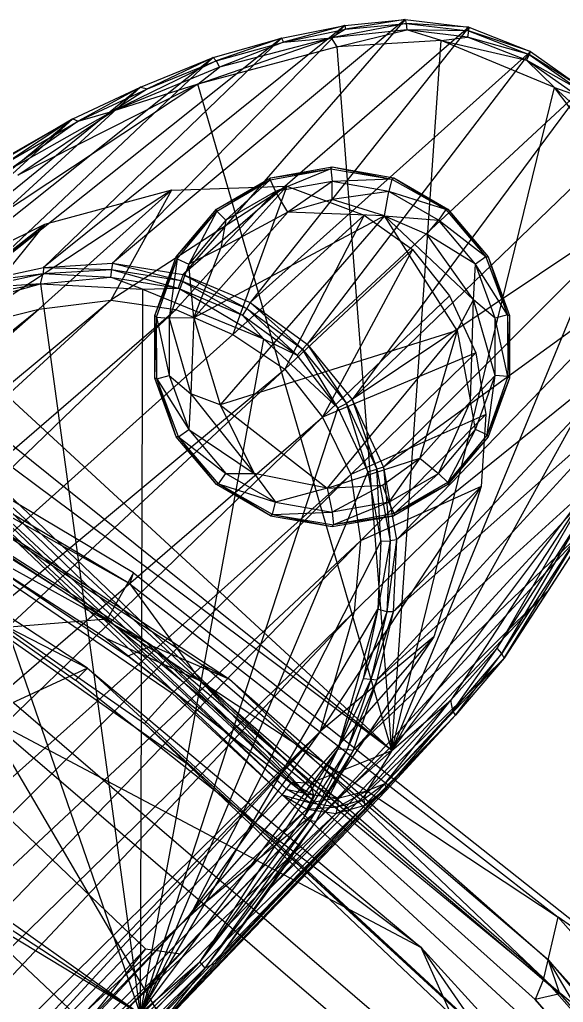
# Model space of a CAD drawing. Extents: x 11992 to 29481, y -6727 to 6811.
# Drawn here: x 17409.3 to 17433.21, y -979.02 to -935.76 of the extents above; entities that cross this region are included whole.
import ezdxf

# ---------------------------------------------------------------- set-up
doc = ezdxf.new("R2010")
doc.units = 0
doc.header["$MEASUREMENT"] = 0
doc.layers.get('0').update_dxf_attribs({"color": 8, "linetype": 'CONTINUOUS'})

msp = doc.modelspace()

# ---------------------------------------------------------------- linework, layer by layer
for p, q in [((17423.596, -936.01, -2436.198), (17410.349, -946.664, -2362.014)), ((17426.261, -935.757, -2436.155), (17413.39, -946.476, -2361.959)), ((17423.596, -936.01, -2436.198), (17413.39, -946.476, -2361.959)), ((17426.261, -935.757, -2436.155), (17416.491, -946.97, -2361.905)), ((17429.054, -936.09, -2436.105), (17416.491, -946.97, -2361.905)), ((17429.054, -936.09, -2436.105), (17419.438, -948.211, -2361.868)), ((17420.823, -936.578, -2436.219), (17423.596, -936.01, -2436.198)), ((17423.596, -936.01, -2436.198), (17420.907, -936.744, -2436.604)), ((17426.296, -935.92, -2436.535), (17423.009, -936.561, -2436.78)), ((17423.596, -936.01, -2436.198), (17426.261, -935.757, -2436.155)), ((17423.596, -936.01, -2436.198), (17423.633, -936.181, -2436.579)), ((17426.261, -935.757, -2436.155), (17423.633, -936.181, -2436.579)), ((17423.633, -936.181, -2436.579), (17426.296, -935.92, -2436.535)), ((17426.261, -935.757, -2436.155), (17429.054, -936.09, -2436.105)), ((17426.261, -935.757, -2436.155), (17426.296, -935.92, -2436.535)), ((17426.296, -935.92, -2436.535), (17429.045, -936.243, -2436.484)), ((17426.296, -935.92, -2436.535), (17426.325, -936.208, -2436.726)), ((17429.054, -936.09, -2436.105), (17426.296, -935.92, -2436.535)), ((17429.054, -936.09, -2436.105), (17429.045, -936.243, -2436.484)), ((17429.054, -936.09, -2436.105), (17431.772, -937.165, -2436.072)), ((17420.823, -936.578, -2436.219), (17407.341, -947.319, -2362.052)), ((17420.823, -936.578, -2436.219), (17410.349, -946.664, -2362.014)), ((17417.135, -938.594, -2436.89), (17423.009, -936.561, -2436.78)), ((17417.804, -937.427, -2436.243), (17420.823, -936.578, -2436.219)), ((17420.823, -936.578, -2436.219), (17417.948, -937.577, -2436.629)), ((17423.009, -936.561, -2436.78), (17418.084, -937.845, -2436.819)), ((17420.823, -936.578, -2436.219), (17420.907, -936.744, -2436.604)), ((17420.907, -936.744, -2436.604), (17423.633, -936.181, -2436.579)), ((17420.907, -936.744, -2436.604), (17423.009, -936.561, -2436.78)), ((17423.633, -936.181, -2436.579), (17423.009, -936.561, -2436.78)), ((17426.325, -936.208, -2436.726), (17423.009, -936.561, -2436.78)), ((17423.259, -936.953, -2436.844), (17423.009, -936.561, -2436.78)), ((17423.259, -936.953, -2436.844), (17426.325, -936.208, -2436.726)), ((17429.045, -936.243, -2436.484), (17426.325, -936.208, -2436.726)), ((17427.836, -936.676, -2436.765), (17426.325, -936.208, -2436.726)), ((17429, -936.521, -2436.674), (17426.325, -936.208, -2436.726)), ((17427.836, -936.676, -2436.765), (17429, -936.521, -2436.674)), ((17429.045, -936.243, -2436.484), (17429, -936.521, -2436.674)), ((17431.593, -937.542, -2436.639), (17429, -936.521, -2436.674)), ((17431.712, -937.292, -2436.449), (17429, -936.521, -2436.674)), ((17429.045, -936.243, -2436.484), (17431.712, -937.292, -2436.449)), ((17431.772, -937.165, -2436.072), (17429.045, -936.243, -2436.484)), ((17423.259, -936.953, -2436.844), (17417.135, -938.594, -2436.89)), ((17417.948, -937.577, -2436.629), (17420.907, -936.744, -2436.604)), ((17420.907, -936.744, -2436.604), (17418.084, -937.845, -2436.819)), ((17427.836, -936.676, -2436.765), (17423.259, -936.953, -2436.844)), ((17425.675, -967.934, -2436.993), (17423.259, -936.953, -2436.844)), ((17425.675, -967.934, -2436.993), (17427.836, -936.676, -2436.765)), ((17432.823, -938.746, -2436.695), (17427.836, -936.676, -2436.765)), ((17427.836, -936.676, -2436.765), (17431.593, -937.542, -2436.639)), ((17417.804, -937.427, -2436.243), (17404.105, -948.364, -2362.088)), ((17417.804, -937.427, -2436.243), (17407.341, -947.319, -2362.052)), ((17414.617, -938.727, -2436.267), (17417.804, -937.427, -2436.243)), ((17417.804, -937.427, -2436.243), (17414.92, -938.806, -2436.653)), ((17417.804, -937.427, -2436.243), (17417.948, -937.577, -2436.629)), ((17431.772, -937.165, -2436.072), (17419.438, -948.211, -2361.868)), ((17431.772, -937.165, -2436.072), (17421.946, -950.039, -2361.851)), ((17431.712, -937.292, -2436.449), (17431.593, -937.542, -2436.639)), ((17431.772, -937.165, -2436.072), (17431.712, -937.292, -2436.449)), ((17434.067, -938.786, -2436.056), (17431.712, -937.292, -2436.449)), ((17431.712, -937.292, -2436.449), (17433.967, -938.88, -2436.433)), ((17431.772, -937.165, -2436.072), (17434.067, -938.786, -2436.056)), ((17417.948, -937.577, -2436.629), (17413.398, -939.786, -2436.85)), ((17418.084, -937.845, -2436.819), (17413.398, -939.786, -2436.85)), ((17414.92, -938.806, -2436.653), (17417.948, -937.577, -2436.629)), ((17417.135, -938.594, -2436.89), (17418.084, -937.845, -2436.819)), ((17417.948, -937.577, -2436.629), (17418.084, -937.845, -2436.819)), ((17432.823, -938.746, -2436.695), (17431.593, -937.542, -2436.639)), ((17433.781, -939.082, -2436.623), (17431.593, -937.542, -2436.639)), ((17433.967, -938.88, -2436.433), (17431.593, -937.542, -2436.639)), ((17414.617, -938.727, -2436.267), (17400.969, -949.83, -2362.117)), ((17417.135, -938.594, -2436.89), (17403.596, -947.567, -2437.014)), ((17414.617, -938.727, -2436.267), (17404.105, -948.364, -2362.088)), ((17417.135, -938.594, -2436.89), (17409.222, -942.606, -2436.971)), ((17411.641, -940.122, -2436.284), (17414.617, -938.727, -2436.267)), ((17414.617, -938.727, -2436.267), (17411.869, -940.227, -2436.67)), ((17417.135, -938.594, -2436.89), (17413.398, -939.786, -2436.85)), ((17414.617, -938.727, -2436.267), (17414.92, -938.806, -2436.653)), ((17425.675, -967.934, -2436.993), (17417.135, -938.594, -2436.89)), ((17425.675, -967.934, -2436.993), (17432.823, -938.746, -2436.695)), ((17432.823, -938.746, -2436.695), (17435.471, -941.173, -2436.628)), ((17432.823, -938.746, -2436.695), (17433.781, -939.082, -2436.623)), ((17435.958, -942.894, -2436.712), (17432.823, -938.746, -2436.695)), ((17411.869, -940.227, -2436.67), (17414.92, -938.806, -2436.653)), ((17414.92, -938.806, -2436.653), (17413.398, -939.786, -2436.85)), ((17434.067, -938.786, -2436.056), (17421.946, -950.039, -2361.851)), ((17434.067, -938.786, -2436.056), (17423.928, -952.478, -2361.872)), ((17413.398, -939.786, -2436.85), (17408.919, -942.321, -2436.916)), ((17409.222, -942.606, -2436.971), (17413.398, -939.786, -2436.85)), ((17411.869, -940.227, -2436.67), (17413.398, -939.786, -2436.85)), ((17411.641, -940.122, -2436.284), (17397.711, -951.643, -2362.14)), ((17411.641, -940.122, -2436.284), (17400.969, -949.83, -2362.117)), ((17408.445, -941.961, -2435.902), (17411.641, -940.122, -2436.284)), ((17411.641, -940.122, -2436.284), (17408.657, -941.885, -2436.401)), ((17411.641, -940.122, -2436.284), (17408.767, -942.037, -2436.729)), ((17408.767, -942.037, -2436.729), (17411.869, -940.227, -2436.67)), ((17411.869, -940.227, -2436.67), (17408.919, -942.321, -2436.916)), ((17411.641, -940.122, -2436.284), (17411.869, -940.227, -2436.67)), ((17435.831, -940.976, -2436.073), (17423.928, -952.478, -2361.872)), ((17420.314, -942.814, -2438.824), (17422.991, -942.323, -2438.824)), ((17420.338, -942.72, -2427.466), (17423.046, -942.242, -2427.466)), ((17420.338, -942.72, -2427.466), (17422.991, -942.323, -2438.824)), ((17422.991, -942.323, -2438.824), (17420.557, -943.32, -2439.799)), ((17422.991, -942.323, -2438.824), (17423.046, -942.242, -2427.466)), ((17422.991, -942.323, -2438.824), (17425.675, -942.777, -2438.824)), ((17422.991, -942.323, -2438.824), (17423.046, -942.881, -2439.799)), ((17423.046, -942.242, -2427.466), (17425.675, -942.777, -2438.824)), ((17423.046, -942.242, -2427.466), (17425.754, -942.72, -2427.466)), ((17421.052, -943.087, -2396.513), (17413.311, -948.099, -2361.081)), ((17415.972, -943.266, -2396.51), (17421.052, -943.087, -2396.513)), ((17421.052, -943.087, -2396.513), (17416.168, -948.517, -2361.48)), ((17417.957, -944.095, -2427.466), (17420.338, -942.72, -2427.466)), ((17417.957, -944.095, -2427.466), (17420.314, -942.814, -2438.824)), ((17417.967, -944.191, -2438.824), (17420.314, -942.814, -2438.824)), ((17420.314, -942.814, -2438.824), (17418.367, -944.584, -2439.799)), ((17421.052, -943.087, -2396.513), (17418.674, -949.618, -2361.398)), ((17420.314, -942.814, -2438.824), (17420.338, -942.72, -2427.466)), ((17420.314, -942.814, -2438.824), (17420.557, -943.32, -2439.799)), ((17423.046, -942.881, -2439.799), (17420.557, -943.32, -2439.799)), ((17421.052, -943.087, -2396.513), (17424.454, -944.36, -2396.51)), ((17423.046, -942.881, -2439.799), (17421.099, -944.239, -2440.366)), ((17425.675, -942.777, -2438.824), (17423.046, -942.881, -2439.799)), ((17423.046, -943.679, -2440.271), (17423.046, -942.881, -2439.799)), ((17425.535, -943.32, -2439.799), (17423.046, -942.881, -2439.799)), ((17425.675, -942.777, -2438.824), (17425.535, -943.32, -2439.799)), ((17425.675, -942.777, -2438.824), (17425.754, -942.72, -2427.466)), ((17425.675, -942.777, -2438.824), (17428.041, -944.121, -2438.824)), ((17425.675, -967.934, -2436.993), (17435.958, -942.894, -2436.712)), ((17425.754, -942.72, -2427.466), (17428.041, -944.121, -2438.824)), ((17425.754, -942.72, -2427.466), (17428.135, -944.095, -2427.466)), ((17415.972, -943.266, -2396.51), (17406.699, -949.358, -2358.669)), ((17415.972, -943.266, -2396.51), (17410.14, -948.499, -2359.421)), ((17415.972, -943.266, -2396.51), (17410.399, -944.777, -2396.503)), ((17415.972, -943.266, -2396.51), (17413.311, -948.099, -2361.081)), ((17420.557, -943.32, -2439.799), (17418.153, -945.812, -2440.281)), ((17420.557, -943.32, -2439.799), (17418.367, -944.584, -2439.799)), ((17421.099, -944.239, -2440.366), (17420.557, -943.32, -2439.799)), ((17425.535, -943.32, -2439.799), (17423.046, -943.679, -2440.271)), ((17425.351, -944.398, -2440.38), (17425.535, -943.32, -2439.799)), ((17427.725, -944.584, -2439.799), (17425.535, -943.32, -2439.799)), ((17428.041, -944.121, -2438.824), (17425.535, -943.32, -2439.799)), ((17423.046, -943.679, -2440.271), (17421.099, -944.239, -2440.366)), ((17425.351, -944.398, -2440.38), (17423.046, -943.679, -2440.271)), ((17437.054, -943.681, -2436.085), (17423.928, -952.478, -2361.872)), ((17437.054, -943.681, -2436.085), (17425.299, -955.459, -2361.892)), ((17416.19, -946.201, -2427.466), (17417.957, -944.095, -2427.466)), ((17416.19, -946.201, -2427.466), (17417.967, -944.191, -2438.824)), ((17416.232, -946.288, -2438.824), (17417.967, -944.191, -2438.824)), ((17417.967, -944.191, -2438.824), (17416.743, -946.52, -2439.799)), ((17416.962, -948.879, -2440.375), (17421.099, -944.239, -2440.366)), ((17425.351, -944.398, -2440.38), (17416.962, -948.879, -2440.375)), ((17417.967, -944.191, -2438.824), (17417.957, -944.095, -2427.466)), ((17417.967, -944.191, -2438.824), (17418.367, -944.584, -2439.799)), ((17425.351, -944.398, -2440.38), (17418.123, -952.71, -2440.43)), ((17421.099, -944.239, -2440.366), (17418.153, -945.812, -2440.281)), ((17424.454, -944.36, -2396.51), (17418.674, -949.618, -2361.398)), ((17424.454, -944.36, -2396.51), (17420.962, -951.145, -2361.966)), ((17425.351, -944.398, -2440.38), (17421.099, -944.239, -2440.366)), ((17424.454, -944.36, -2396.51), (17426.573, -945.876, -2396.51)), ((17428.544, -949.446, -2440.43), (17425.351, -944.398, -2440.38)), ((17425.351, -944.398, -2440.38), (17429.258, -948.095, -2440.281)), ((17425.351, -944.398, -2440.38), (17427.212, -945.195, -2440.271)), ((17425.351, -944.398, -2440.38), (17427.725, -944.584, -2439.799)), ((17428.041, -944.121, -2438.824), (17427.725, -944.584, -2439.799)), ((17428.041, -944.121, -2438.824), (17428.135, -944.095, -2427.466)), ((17428.041, -944.121, -2438.824), (17429.805, -946.194, -2438.824)), ((17428.135, -944.095, -2427.466), (17429.805, -946.194, -2438.824)), ((17428.135, -944.095, -2427.466), (17429.902, -946.201, -2427.466)), ((17346.858, -996.092, -2067.093), (17410.399, -944.777, -2396.503)), ((17350.758, -994.372, -2067.072), (17410.399, -944.777, -2396.503)), ((17375.459, -972.047, -2238.231), (17410.399, -944.777, -2396.503)), ((17414.146, -960.588, -2007.805), (17387.341, -944.676, -2007.318)), ((17410.399, -944.777, -2396.503), (17405.369, -947.241, -2396.509)), ((17410.399, -944.777, -2396.503), (17406.699, -949.358, -2358.669)), ((17418.367, -944.584, -2439.799), (17416.743, -946.52, -2439.799)), ((17418.367, -944.584, -2439.799), (17418.153, -945.812, -2440.281)), ((17427.212, -945.195, -2440.271), (17427.725, -944.584, -2439.799)), ((17429.349, -946.52, -2439.799), (17427.725, -944.584, -2439.799)), ((17429.805, -946.194, -2438.824), (17427.725, -944.584, -2439.799)), ((17429.258, -948.095, -2440.281), (17427.212, -945.195, -2440.271)), ((17429.349, -946.52, -2439.799), (17427.212, -945.195, -2440.271)), ((17415.122, -963.319, -2003.707), (17388.082, -946.042, -2003.507)), ((17389.399, -945.712, -2001.972), (17418.525, -964.787, -2002.499)), ((17414.309, -960.103, -2017.876), (17390.71, -946.083, -2017.453)), ((17418.153, -945.812, -2440.281), (17416.743, -946.52, -2439.799)), ((17416.962, -948.879, -2440.375), (17418.153, -945.812, -2440.281)), ((17426.573, -945.876, -2396.51), (17420.962, -951.145, -2361.966)), ((17426.573, -945.876, -2396.51), (17422.621, -953.262, -2361.807)), ((17426.573, -945.876, -2396.51), (17428.212, -947.909, -2396.51)), ((17390.307, -946.245, -1999.899), (17417.361, -964.176, -1999.764)), ((17410.349, -946.664, -2362.014), (17413.39, -946.476, -2361.959)), ((17413.39, -946.476, -2361.959), (17413.34, -946.752, -2361.58)), ((17413.39, -946.476, -2361.959), (17416.491, -946.97, -2361.905)), ((17413.39, -946.476, -2361.959), (17416.39, -947.245, -2361.528)), ((17415.249, -948.785, -2427.466), (17416.19, -946.201, -2427.466)), ((17415.249, -948.785, -2427.466), (17416.232, -946.288, -2438.824)), ((17415.319, -948.852, -2438.824), (17416.232, -946.288, -2438.824)), ((17416.232, -946.288, -2438.824), (17415.878, -948.895, -2439.799)), ((17416.743, -946.52, -2439.799), (17415.878, -948.895, -2439.799)), ((17416.232, -946.288, -2438.824), (17416.19, -946.201, -2427.466)), ((17416.232, -946.288, -2438.824), (17416.743, -946.52, -2439.799)), ((17416.962, -948.879, -2440.375), (17416.743, -946.52, -2439.799)), ((17429.258, -948.095, -2440.281), (17429.349, -946.52, -2439.799)), ((17429.805, -946.194, -2438.824), (17429.349, -946.52, -2439.799)), ((17430.214, -948.895, -2439.799), (17429.349, -946.52, -2439.799)), ((17430.754, -948.745, -2438.824), (17429.349, -946.52, -2439.799)), ((17429.805, -946.194, -2438.824), (17429.902, -946.201, -2427.466)), ((17429.805, -946.194, -2438.824), (17430.754, -948.745, -2438.824)), ((17429.902, -946.201, -2427.466), (17430.754, -948.745, -2438.824)), ((17429.902, -946.201, -2427.466), (17430.843, -948.785, -2427.466)), ((17407.331, -947.586, -2361.667), (17410.333, -946.933, -2361.631)), ((17407.341, -947.319, -2362.052), (17410.349, -946.664, -2362.014)), ((17407.341, -947.319, -2362.052), (17410.333, -946.933, -2361.631)), ((17410.219, -947.381, -2361.416), (17410.333, -946.933, -2361.631)), ((17410.349, -946.664, -2362.014), (17410.333, -946.933, -2361.631)), ((17410.333, -946.933, -2361.631), (17413.34, -946.752, -2361.58)), ((17410.333, -946.933, -2361.631), (17413.292, -947.093, -2361.399)), ((17410.349, -946.664, -2362.014), (17413.34, -946.752, -2361.58)), ((17413.34, -946.752, -2361.58), (17413.292, -947.093, -2361.399)), ((17413.34, -946.752, -2361.58), (17416.39, -947.245, -2361.528)), ((17413.34, -946.752, -2361.58), (17416.272, -947.574, -2361.349)), ((17416.491, -946.97, -2361.905), (17416.39, -947.245, -2361.528)), ((17416.491, -946.97, -2361.905), (17419.438, -948.211, -2361.868)), ((17416.491, -946.97, -2361.905), (17419.286, -948.471, -2361.492)), ((17437.491, -946.592, -2436.129), (17425.299, -955.459, -2361.892)), ((17437.491, -946.592, -2436.129), (17425.873, -958.661, -2361.941)), ((17389.939, -947.04, -2003.467), (17417.272, -964.884, -2003.198)), ((17414.146, -960.588, -2007.805), (17389.939, -947.04, -2003.467)), ((17404.081, -949.089, -2361.484), (17410.219, -947.381, -2361.416)), ((17410.219, -947.381, -2361.416), (17407.331, -947.586, -2361.667)), ((17410.219, -947.381, -2361.416), (17407.394, -947.91, -2361.484)), ((17410.219, -947.381, -2361.416), (17413.292, -947.093, -2361.399)), ((17410.219, -947.381, -2361.416), (17414.603, -979.523, -2361.548)), ((17410.219, -947.381, -2361.416), (17414.71, -947.617, -2361.317)), ((17414.71, -947.617, -2361.317), (17413.292, -947.093, -2361.399)), ((17413.292, -947.093, -2361.399), (17416.272, -947.574, -2361.349)), ((17416.39, -947.245, -2361.528), (17416.272, -947.574, -2361.349)), ((17416.39, -947.245, -2361.528), (17419.286, -948.471, -2361.492)), ((17416.39, -947.245, -2361.528), (17419.1, -948.772, -2361.315)), ((17425.675, -967.934, -2436.993), (17403.596, -947.567, -2437.014)), ((17414.71, -947.617, -2361.317), (17414.603, -979.523, -2361.548)), ((17414.71, -947.617, -2361.317), (17416.272, -947.574, -2361.349)), ((17414.71, -947.617, -2361.317), (17420.028, -949.812, -2361.25)), ((17416.272, -947.574, -2361.349), (17419.1, -948.772, -2361.315)), ((17420.028, -949.812, -2361.25), (17416.272, -947.574, -2361.349)), ((17358.57, -993.666, -2066.653), (17413.311, -948.099, -2361.081)), ((17362.671, -994.687, -2067.007), (17413.311, -948.099, -2361.081)), ((17410.14, -948.499, -2359.421), (17413.311, -948.099, -2361.081)), ((17413.311, -948.099, -2361.081), (17416.168, -948.517, -2361.48)), ((17419.438, -948.211, -2361.868), (17419.286, -948.471, -2361.492)), ((17419.438, -948.211, -2361.868), (17421.946, -950.039, -2361.851)), ((17419.438, -948.211, -2361.868), (17421.745, -950.269, -2361.476)), ((17428.212, -947.909, -2396.51), (17422.621, -953.262, -2361.807)), ((17425.675, -967.934, -2436.993), (17436.633, -948.026, -2436.798)), ((17428.212, -947.909, -2396.51), (17429.357, -950.421, -2396.51)), ((17428.544, -949.446, -2440.43), (17429.258, -948.095, -2440.281)), ((17429.131, -952.571, -2440.281), (17429.258, -948.095, -2440.281)), ((17430.214, -951.423, -2439.799), (17429.258, -948.095, -2440.281)), ((17430.214, -948.895, -2439.799), (17429.258, -948.095, -2440.281)), ((17354.543, -993.526, -2066.667), (17410.14, -948.499, -2359.421)), ((17358.57, -993.666, -2066.653), (17410.14, -948.499, -2359.421)), ((17362.671, -994.687, -2067.007), (17416.168, -948.517, -2361.48)), ((17366.255, -996.635, -2066.64), (17416.168, -948.517, -2361.48)), ((17406.699, -949.358, -2358.669), (17410.14, -948.499, -2359.421)), ((17416.168, -948.517, -2361.48), (17418.674, -949.618, -2361.398)), ((17419.286, -948.471, -2361.492), (17419.1, -948.772, -2361.315)), ((17419.286, -948.471, -2361.492), (17421.745, -950.269, -2361.476)), ((17419.286, -948.471, -2361.492), (17421.498, -950.525, -2361.299)), ((17391.974, -949.059, -1998.593), (17416.01, -965.401, -1998.443)), ((17425.675, -967.934, -2436.993), (17402.304, -949.147, -2437.187)), ((17404.081, -949.089, -2361.484), (17414.603, -979.523, -2361.548)), ((17415.249, -951.534, -2427.466), (17415.249, -948.785, -2427.466)), ((17415.319, -948.852, -2438.824), (17415.249, -948.785, -2427.466)), ((17415.249, -951.534, -2427.466), (17415.319, -948.852, -2438.824)), ((17415.338, -951.574, -2438.824), (17415.319, -948.852, -2438.824)), ((17415.319, -948.852, -2438.824), (17415.878, -951.423, -2439.799)), ((17415.319, -948.852, -2438.824), (17415.878, -948.895, -2439.799)), ((17416.962, -948.879, -2440.375), (17415.878, -948.895, -2439.799)), ((17415.878, -948.895, -2439.799), (17416.834, -952.224, -2440.281)), ((17415.878, -948.895, -2439.799), (17415.878, -951.423, -2439.799)), ((17416.962, -948.879, -2440.375), (17416.834, -952.224, -2440.281)), ((17416.962, -948.879, -2440.375), (17418.123, -952.71, -2440.43)), ((17419.1, -948.772, -2361.315), (17421.498, -950.525, -2361.299)), ((17420.028, -949.812, -2361.25), (17419.1, -948.772, -2361.315)), ((17430.754, -948.745, -2438.824), (17430.214, -948.895, -2439.799)), ((17430.214, -951.423, -2439.799), (17430.214, -948.895, -2439.799)), ((17430.773, -951.466, -2438.824), (17430.214, -948.895, -2439.799)), ((17430.754, -948.745, -2438.824), (17430.843, -948.785, -2427.466)), ((17430.754, -948.745, -2438.824), (17430.773, -951.466, -2438.824)), ((17430.843, -948.785, -2427.466), (17430.773, -951.466, -2438.824)), ((17430.843, -948.785, -2427.466), (17430.843, -951.534, -2427.466)), ((17392.953, -949.429, -2027.445), (17413.156, -962.144, -2028.475)), ((17428.544, -949.446, -2440.43), (17418.123, -952.71, -2440.43)), ((17428.544, -949.446, -2440.43), (17422.831, -956.388, -2440.369)), ((17437.299, -949.42, -2436.174), (17425.729, -961.826, -2361.996)), ((17437.299, -949.42, -2436.174), (17425.873, -958.661, -2361.941)), ((17428.544, -949.446, -2440.43), (17426.901, -955.057, -2440.366)), ((17428.544, -949.446, -2440.43), (17429.131, -952.571, -2440.281)), ((17366.255, -996.635, -2066.64), (17418.674, -949.618, -2361.398)), ((17413.104, -963, -2003.602), (17392.746, -949.867, -2003.326)), ((17420.028, -949.812, -2361.25), (17414.603, -979.523, -2361.548)), ((17418.674, -949.618, -2361.398), (17420.962, -951.145, -2361.966)), ((17420.028, -949.812, -2361.25), (17423.294, -952.845, -2361.282)), ((17420.028, -949.812, -2361.25), (17421.498, -950.525, -2361.299)), ((17421.745, -950.269, -2361.476), (17421.498, -950.525, -2361.299)), ((17421.946, -950.039, -2361.851), (17421.745, -950.269, -2361.476)), ((17423.294, -952.845, -2361.282), (17421.745, -950.269, -2361.476)), ((17421.745, -950.269, -2361.476), (17423.668, -952.65, -2361.482)), ((17421.946, -950.039, -2361.851), (17423.928, -952.478, -2361.872)), ((17421.946, -950.039, -2361.851), (17423.668, -952.65, -2361.482)), ((17429.357, -950.421, -2396.51), (17422.621, -953.262, -2361.807)), ((17429.357, -950.421, -2396.51), (17423.864, -955.787, -2362.055)), ((17429.357, -950.421, -2396.51), (17429.801, -953.146, -2396.51)), ((17422.084, -969.373, -2437.346), (17402.545, -950.684, -2437.349)), ((17425.675, -967.934, -2436.993), (17402.545, -950.684, -2437.349)), ((17423.294, -952.845, -2361.282), (17421.498, -950.525, -2361.299)), ((17366.255, -996.635, -2066.64), (17420.962, -951.145, -2361.966)), ((17369.392, -999.178, -2066.632), (17420.962, -951.145, -2361.966)), ((17422.084, -969.373, -2437.346), (17402.171, -950.941, -2437.304)), ((17421.259, -969.346, -2437.305), (17402.171, -950.941, -2437.304)), ((17420.962, -951.145, -2361.966), (17422.621, -953.262, -2361.807)), ((17416.19, -954.118, -2427.466), (17415.249, -951.534, -2427.466)), ((17415.338, -951.574, -2438.824), (17415.249, -951.534, -2427.466)), ((17415.338, -951.574, -2438.824), (17415.878, -951.423, -2439.799)), ((17416.19, -954.118, -2427.466), (17415.338, -951.574, -2438.824)), ((17416.287, -954.125, -2438.824), (17415.338, -951.574, -2438.824)), ((17415.338, -951.574, -2438.824), (17416.743, -953.799, -2439.799)), ((17415.878, -951.423, -2439.799), (17416.834, -952.224, -2440.281)), ((17415.878, -951.423, -2439.799), (17416.743, -953.799, -2439.799)), ((17429.131, -952.571, -2440.281), (17430.214, -951.423, -2439.799)), ((17429.349, -953.799, -2439.799), (17430.214, -951.423, -2439.799)), ((17429.86, -954.03, -2438.824), (17430.214, -951.423, -2439.799)), ((17430.773, -951.466, -2438.824), (17429.86, -954.03, -2438.824)), ((17430.843, -951.534, -2427.466), (17429.86, -954.03, -2438.824)), ((17430.843, -951.534, -2427.466), (17429.902, -954.118, -2427.466)), ((17430.773, -951.466, -2438.824), (17430.214, -951.423, -2439.799)), ((17430.773, -951.466, -2438.824), (17430.843, -951.534, -2427.466)), ((17412.278, -964.3, -1998.598), (17393.62, -952.081, -1999.549)), ((17393.62, -952.081, -1999.549), (17411.763, -964.842, -1999.387)), ((17420.847, -969.879, -2436.77), (17402.256, -952.161, -2436.747)), ((17402.256, -952.161, -2436.747), (17421.037, -969.633, -2437.13)), ((17421.037, -969.633, -2437.13), (17402.498, -951.94, -2437.132)), ((17402.498, -951.94, -2437.132), (17421.259, -969.346, -2437.305)), ((17436.685, -952.074, -2436.203), (17425.009, -964.829, -2362.035)), ((17436.685, -952.074, -2436.203), (17425.729, -961.826, -2361.996)), ((17416.834, -952.224, -2440.281), (17416.743, -953.799, -2439.799)), ((17418.123, -952.71, -2440.43), (17416.834, -952.224, -2440.281)), ((17416.834, -952.224, -2440.281), (17419.614, -955.734, -2440.281)), ((17423.928, -952.478, -2361.872), (17423.668, -952.65, -2361.482)), ((17423.928, -952.478, -2361.872), (17425.299, -955.459, -2361.892)), ((17423.928, -952.478, -2361.872), (17425.016, -955.553, -2361.511)), ((17426.901, -955.057, -2440.366), (17429.131, -952.571, -2440.281)), ((17427.725, -955.735, -2439.799), (17429.131, -952.571, -2440.281)), ((17429.349, -953.799, -2439.799), (17429.131, -952.571, -2440.281)), ((17394.673, -952.727, -1998.446), (17414.786, -966.744, -1998.415)), ((17423.294, -952.845, -2361.282), (17414.603, -979.523, -2361.548)), ((17418.123, -952.71, -2440.43), (17422.831, -956.388, -2440.369)), ((17418.123, -952.71, -2440.43), (17419.614, -955.734, -2440.281)), ((17423.294, -952.845, -2361.282), (17423.668, -952.65, -2361.482)), ((17423.294, -952.845, -2361.282), (17424.618, -955.664, -2361.31)), ((17423.668, -952.65, -2361.482), (17425.016, -955.553, -2361.511)), ((17424.618, -955.664, -2361.31), (17423.668, -952.65, -2361.482)), ((17369.392, -999.178, -2066.632), (17422.621, -953.262, -2361.807)), ((17371.969, -1002.182, -2066.996), (17422.621, -953.262, -2361.807)), ((17422.621, -953.262, -2361.807), (17423.864, -955.787, -2362.055)), ((17429.801, -953.146, -2396.51), (17423.864, -955.787, -2362.055)), ((17429.801, -953.146, -2396.51), (17424.287, -958.708, -2361.382)), ((17429.801, -953.146, -2396.51), (17429.594, -956.303, -2396.51)), ((17391.464, -953.607, -1994.75), (17412.278, -964.3, -1998.598)), ((17395.61, -953.734, -1999.326), (17416.896, -968.675, -1999.531)), ((17416.287, -954.125, -2438.824), (17416.743, -953.799, -2439.799)), ((17416.743, -953.799, -2439.799), (17419.614, -955.734, -2440.281)), ((17416.743, -953.799, -2439.799), (17418.367, -955.735, -2439.799)), ((17427.725, -955.735, -2439.799), (17429.349, -953.799, -2439.799)), ((17428.125, -956.127, -2438.824), (17429.349, -953.799, -2439.799)), ((17429.86, -954.03, -2438.824), (17429.349, -953.799, -2439.799)), ((17417.957, -956.224, -2427.466), (17416.19, -954.118, -2427.466)), ((17416.287, -954.125, -2438.824), (17416.19, -954.118, -2427.466)), ((17417.957, -956.224, -2427.466), (17416.287, -954.125, -2438.824)), ((17418.051, -956.198, -2438.824), (17416.287, -954.125, -2438.824)), ((17416.287, -954.125, -2438.824), (17418.367, -955.735, -2439.799)), ((17429.86, -954.03, -2438.824), (17428.125, -956.127, -2438.824)), ((17429.902, -954.118, -2427.466), (17428.125, -956.127, -2438.824)), ((17429.902, -954.118, -2427.466), (17428.135, -956.224, -2427.466)), ((17429.86, -954.03, -2438.824), (17429.902, -954.118, -2427.466)), ((17422.831, -956.388, -2440.369), (17426.901, -955.057, -2440.366)), ((17435.832, -954.985, -2436.231), (17423.962, -967.936, -2362.075)), ((17435.832, -954.985, -2436.231), (17425.009, -964.829, -2362.035)), ((17425.262, -956.249, -2440.271), (17426.901, -955.057, -2440.366)), ((17426.901, -955.057, -2440.366), (17425.535, -956.999, -2439.799)), ((17426.901, -955.057, -2440.366), (17427.725, -955.735, -2439.799)), ((17424.618, -955.664, -2361.31), (17425.016, -955.553, -2361.511)), ((17425.299, -955.459, -2361.892), (17425.016, -955.553, -2361.511)), ((17425.19, -958.721, -2361.357), (17425.016, -955.553, -2361.511)), ((17425.016, -955.553, -2361.511), (17425.59, -958.699, -2361.558)), ((17425.299, -955.459, -2361.892), (17425.873, -958.661, -2361.941)), ((17425.299, -955.459, -2361.892), (17425.59, -958.699, -2361.558)), ((17371.969, -1002.182, -2066.996), (17423.864, -955.787, -2362.055)), ((17373.74, -1005.958, -2066.638), (17423.864, -955.787, -2362.055)), ((17424.618, -955.664, -2361.31), (17414.603, -979.523, -2361.548)), ((17418.051, -956.198, -2438.824), (17418.367, -955.735, -2439.799)), ((17418.367, -955.735, -2439.799), (17419.614, -955.734, -2440.281)), ((17418.367, -955.735, -2439.799), (17420.557, -956.999, -2439.799)), ((17422.831, -956.388, -2440.369), (17419.614, -955.734, -2440.281)), ((17419.614, -955.734, -2440.281), (17420.557, -956.999, -2439.799)), ((17423.864, -955.787, -2362.055), (17424.287, -958.708, -2361.382)), ((17424.618, -955.664, -2361.31), (17425.19, -958.721, -2361.357)), ((17425.535, -956.999, -2439.799), (17427.725, -955.735, -2439.799)), ((17425.778, -957.505, -2438.824), (17427.725, -955.735, -2439.799)), ((17428.125, -956.127, -2438.824), (17427.725, -955.735, -2439.799)), ((17418.051, -956.198, -2438.824), (17417.957, -956.224, -2427.466)), ((17420.338, -957.599, -2427.466), (17417.957, -956.224, -2427.466)), ((17420.338, -957.599, -2427.466), (17418.051, -956.198, -2438.824)), ((17420.417, -957.542, -2438.824), (17418.051, -956.198, -2438.824)), ((17418.051, -956.198, -2438.824), (17420.557, -956.999, -2439.799)), ((17422.831, -956.388, -2440.369), (17420.557, -956.999, -2439.799)), ((17429.594, -956.303, -2396.51), (17422.513, -967.097, -2359.483)), ((17422.831, -956.388, -2440.369), (17425.262, -956.249, -2440.271)), ((17422.831, -956.388, -2440.369), (17423.046, -957.438, -2439.799)), ((17425.262, -956.249, -2440.271), (17423.046, -957.438, -2439.799)), ((17429.594, -956.303, -2396.51), (17424.012, -961.824, -2360.344)), ((17429.594, -956.303, -2396.51), (17424.287, -958.708, -2361.382)), ((17425.262, -956.249, -2440.271), (17425.535, -956.999, -2439.799)), ((17425.675, -967.934, -2436.993), (17434.449, -956.208, -2436.899)), ((17428.135, -956.224, -2427.466), (17425.754, -957.599, -2427.466)), ((17428.125, -956.127, -2438.824), (17425.778, -957.505, -2438.824)), ((17428.135, -956.224, -2427.466), (17425.778, -957.505, -2438.824)), ((17429.594, -956.303, -2396.51), (17427.512, -962.922, -2396.509)), ((17428.125, -956.127, -2438.824), (17428.135, -956.224, -2427.466)), ((17434.449, -956.208, -2436.899), (17428.26, -965.722, -2436.946)), ((17434.449, -956.208, -2436.899), (17430.296, -963.421, -2436.89)), ((17420.417, -957.542, -2438.824), (17420.557, -956.999, -2439.799)), ((17420.557, -956.999, -2439.799), (17423.046, -957.438, -2439.799)), ((17425.535, -956.999, -2439.799), (17423.046, -957.438, -2439.799)), ((17425.535, -956.999, -2439.799), (17423.101, -957.996, -2438.824)), ((17425.778, -957.505, -2438.824), (17425.535, -956.999, -2439.799)), ((17414.828, -976.67, -2396.507), (17394.908, -957.552, -2396.51)), ((17420.417, -957.542, -2438.824), (17420.338, -957.599, -2427.466)), ((17420.338, -957.599, -2427.466), (17423.046, -958.076, -2427.466)), ((17420.417, -957.542, -2438.824), (17423.046, -957.438, -2439.799)), ((17420.417, -957.542, -2438.824), (17423.046, -958.076, -2427.466)), ((17420.417, -957.542, -2438.824), (17423.101, -957.996, -2438.824)), ((17423.046, -957.438, -2439.799), (17423.101, -957.996, -2438.824)), ((17423.046, -958.076, -2427.466), (17425.754, -957.599, -2427.466)), ((17425.778, -957.505, -2438.824), (17423.101, -957.996, -2438.824)), ((17425.754, -957.599, -2427.466), (17423.101, -957.996, -2438.824)), ((17425.778, -957.505, -2438.824), (17425.754, -957.599, -2427.466)), ((17430.296, -963.421, -2436.89), (17434.085, -957.558, -2436.85)), ((17430.505, -963.66, -2436.7), (17434.085, -957.558, -2436.85)), ((17434.328, -957.744, -2436.661), (17430.505, -963.66, -2436.7)), ((17430.606, -963.866, -2436.326), (17434.328, -957.744, -2436.661)), ((17405.401, -957.968, -2003.413), (17414.058, -963.777, -2003.41)), ((17415.122, -963.319, -2003.707), (17405.401, -957.968, -2003.413)), ((17434.471, -957.892, -2436.274), (17422.326, -971.05, -2362.09)), ((17423.046, -958.076, -2427.466), (17423.101, -957.996, -2438.824)), ((17434.471, -957.892, -2436.274), (17423.962, -967.936, -2362.075)), ((17434.471, -957.892, -2436.274), (17430.606, -963.866, -2436.326)), ((17434.471, -957.892, -2436.274), (17432.546, -960.885, -2435.934)), ((17425.873, -958.661, -2361.941), (17425.456, -961.821, -2361.611)), ((17425.873, -958.661, -2361.941), (17425.59, -958.699, -2361.558)), ((17425.873, -958.661, -2361.941), (17425.729, -961.826, -2361.996)), ((17373.74, -1005.958, -2066.638), (17424.287, -958.708, -2361.382)), ((17374.847, -1009.984, -2066.643), (17424.287, -958.708, -2361.382)), ((17425.19, -958.721, -2361.357), (17414.603, -979.523, -2361.548)), ((17424.287, -958.708, -2361.382), (17424.012, -961.824, -2360.344)), ((17425.59, -958.699, -2361.558), (17425.052, -961.716, -2361.4)), ((17425.19, -958.721, -2361.357), (17425.052, -961.716, -2361.4)), ((17425.19, -958.721, -2361.357), (17425.59, -958.699, -2361.558)), ((17425.59, -958.699, -2361.558), (17425.456, -961.821, -2361.611)), ((17414.309, -960.103, -2017.876), (17413.156, -962.144, -2028.475)), ((17414.146, -960.588, -2007.805), (17414.309, -960.103, -2017.876)), ((17414.309, -960.103, -2017.876), (17436.658, -977.849, -2018.431)), ((17388.226, -960.794, -2361.59), (17414.603, -979.523, -2361.548)), ((17414.146, -960.588, -2007.805), (17417.272, -964.884, -2003.198)), ((17414.146, -960.588, -2007.805), (17432.99, -975.275, -2008.099)), ((17432.546, -960.885, -2435.934), (17420.289, -974.025, -2362.502)), ((17432.546, -960.885, -2435.934), (17422.326, -971.05, -2362.09)), ((17432.546, -960.885, -2435.934), (17430.606, -963.866, -2436.326)), ((17374.847, -1009.984, -2066.643), (17424.012, -961.824, -2360.344)), ((17374.974, -1014.026, -2066.654), (17424.012, -961.824, -2360.344)), ((17387.46, -961.79, -2361.703), (17414.603, -979.523, -2361.548)), ((17414.603, -979.523, -2361.548), (17425.052, -961.716, -2361.4)), ((17424.012, -961.824, -2360.344), (17422.513, -967.097, -2359.483)), ((17425.052, -961.716, -2361.4), (17423.296, -967.874, -2361.479)), ((17425.052, -961.716, -2361.4), (17424.411, -964.772, -2361.467)), ((17425.456, -961.821, -2361.611), (17424.411, -964.772, -2361.467)), ((17425.456, -961.821, -2361.611), (17424.744, -964.812, -2361.65)), ((17425.729, -961.826, -2361.996), (17424.744, -964.812, -2361.65)), ((17425.729, -961.826, -2361.996), (17425.009, -964.829, -2362.035)), ((17425.456, -961.821, -2361.611), (17425.052, -961.716, -2361.4)), ((17425.729, -961.826, -2361.996), (17425.456, -961.821, -2361.611)), ((17413.156, -962.144, -2028.475), (17405.483, -962.784, -2041.69)), ((17413.156, -962.144, -2028.475), (17437.533, -982.308, -2028.578)), ((17386.849, -962.767, -2361.887), (17414.603, -979.523, -2361.548)), ((17405.483, -962.784, -2041.69), (17434.254, -987.513, -2042.012)), ((17413.104, -963, -2003.602), (17422.116, -970.058, -2003.382)), ((17417.272, -964.884, -2003.198), (17413.104, -963, -2003.602)), ((17427.512, -962.922, -2396.509), (17416.719, -975.224, -2339.557)), ((17427.512, -962.922, -2396.509), (17422.281, -970.659, -2396.51)), ((17427.512, -962.922, -2396.509), (17422.513, -967.097, -2359.483)), ((17415.122, -963.319, -2003.707), (17414.058, -963.777, -2003.41)), ((17415.122, -963.319, -2003.707), (17418.525, -964.787, -2002.499)), ((17415.122, -963.319, -2003.707), (17433.057, -978.65, -2003.805)), ((17415.122, -963.319, -2003.707), (17422.117, -970.058, -2003.383)), ((17428.26, -965.722, -2436.946), (17430.296, -963.421, -2436.89)), ((17428.352, -966.182, -2436.733), (17430.296, -963.421, -2436.89)), ((17430.505, -963.66, -2436.7), (17430.296, -963.421, -2436.89)), ((17422.117, -970.058, -2003.383), (17414.058, -963.777, -2003.41)), ((17430.606, -963.866, -2436.326), (17417.889, -977.305, -2362.161)), ((17420.289, -974.025, -2362.502), (17430.606, -963.866, -2436.326)), ((17430.505, -963.66, -2436.7), (17428.352, -966.182, -2436.733)), ((17428.471, -966.373, -2436.346), (17430.505, -963.66, -2436.7)), ((17430.606, -963.866, -2436.326), (17428.471, -966.373, -2436.346)), ((17430.606, -963.866, -2436.326), (17430.505, -963.66, -2436.7)), ((17416.01, -965.401, -1998.443), (17417.361, -964.176, -1999.764)), ((17418.525, -964.787, -2002.499), (17417.361, -964.176, -1999.764)), ((17432.562, -977.164, -2000.21), (17417.361, -964.176, -1999.764)), ((17412.278, -964.3, -1998.598), (17407.745, -966.415, -1993.49)), ((17412.278, -964.3, -1998.598), (17411.763, -964.842, -1999.387)), ((17412.278, -964.3, -1998.598), (17426.962, -976.604, -1998.819)), ((17412.278, -964.3, -1998.598), (17419.79, -971.224, -1999.573)), ((17419.79, -971.224, -1999.573), (17411.763, -964.842, -1999.387)), ((17432.355, -977.963, -2003.045), (17417.272, -964.884, -2003.198)), ((17417.272, -964.884, -2003.198), (17422.116, -970.058, -2003.382)), ((17417.272, -964.884, -2003.198), (17432.99, -975.275, -2008.099)), ((17433.057, -978.65, -2003.805), (17418.525, -964.787, -2002.499)), ((17418.525, -964.787, -2002.499), (17432.562, -977.164, -2000.21)), ((17424.411, -964.772, -2361.467), (17423.296, -967.874, -2361.479)), ((17424.744, -964.812, -2361.65), (17423.296, -967.874, -2361.479)), ((17424.744, -964.812, -2361.65), (17423.71, -967.89, -2361.688)), ((17425.009, -964.829, -2362.035), (17423.71, -967.89, -2361.688)), ((17425.009, -964.829, -2362.035), (17423.962, -967.936, -2362.075)), ((17424.744, -964.812, -2361.65), (17424.411, -964.772, -2361.467)), ((17425.009, -964.829, -2362.035), (17424.744, -964.812, -2361.65)), ((17414.786, -966.744, -1998.415), (17416.01, -965.401, -1998.443)), ((17437.09, -984.904, -1998.445), (17416.01, -965.401, -1998.443)), ((17424.574, -969.707, -2436.988), (17428.26, -965.722, -2436.946)), ((17425.36, -969.396, -2436.763), (17428.26, -965.722, -2436.946)), ((17425.675, -967.934, -2436.993), (17428.26, -965.722, -2436.946)), ((17428.352, -966.182, -2436.733), (17428.26, -965.722, -2436.946)), ((17431.572, -986.87, -1994.865), (17407.745, -966.415, -1993.49)), ((17407.745, -966.415, -1993.49), (17426.962, -976.604, -1998.819)), ((17433.808, -1010.813, -1986.916), (17407.745, -966.415, -1993.49)), ((17428.471, -966.373, -2436.346), (17415.375, -980.119, -2362.184)), ((17428.471, -966.373, -2436.346), (17417.889, -977.305, -2362.161)), ((17428.352, -966.182, -2436.733), (17425.36, -969.396, -2436.763)), ((17428.471, -966.373, -2436.346), (17425.42, -969.693, -2436.033)), ((17428.352, -966.182, -2436.733), (17425.439, -969.582, -2436.456)), ((17428.471, -966.373, -2436.346), (17425.439, -969.582, -2436.456)), ((17428.471, -966.373, -2436.346), (17428.352, -966.182, -2436.733)), ((17414.786, -966.744, -1998.415), (17436.012, -986.248, -1998.347)), ((17414.786, -966.744, -1998.415), (17416.896, -968.675, -1999.531)), ((17414.786, -966.744, -1998.415), (17433.365, -984.381, -1998.809)), ((17372.259, -1021.793, -2066.677), (17422.513, -967.097, -2359.483)), ((17374.115, -1017.808, -2067.04), (17422.513, -967.097, -2359.483)), ((17374.974, -1014.026, -2066.654), (17422.513, -967.097, -2359.483)), ((17422.513, -967.097, -2359.483), (17416.719, -975.224, -2339.557)), ((17414.603, -979.523, -2361.548), (17423.296, -967.874, -2361.479)), ((17417.217, -977.251, -2361.579), (17423.296, -967.874, -2361.479)), ((17423.296, -967.874, -2361.479), (17421.77, -970.905, -2361.55)), ((17423.71, -967.89, -2361.688), (17421.77, -970.905, -2361.55)), ((17423.71, -967.89, -2361.688), (17422.068, -971.034, -2361.733)), ((17423.962, -967.936, -2362.075), (17422.068, -971.034, -2361.733)), ((17422.084, -969.373, -2437.346), (17425.675, -967.934, -2436.993)), ((17423.962, -967.936, -2362.075), (17422.326, -971.05, -2362.09)), ((17423.295, -970.032, -2437.191), (17425.675, -967.934, -2436.993)), ((17423.71, -967.89, -2361.688), (17423.296, -967.874, -2361.479)), ((17423.962, -967.936, -2362.075), (17423.71, -967.89, -2361.688)), ((17425.675, -967.934, -2436.993), (17424.574, -969.707, -2436.988)), ((17429.353, -980.076, -1999.745), (17416.896, -968.675, -1999.531)), ((17421.037, -969.633, -2437.13), (17421.259, -969.346, -2437.305)), ((17422.084, -969.373, -2437.346), (17421.259, -969.346, -2437.305)), ((17421.259, -969.346, -2437.305), (17422.221, -969.898, -2437.274)), ((17422.084, -969.373, -2437.346), (17423.295, -970.032, -2437.191)), ((17422.084, -969.373, -2437.346), (17422.221, -969.898, -2437.274)), ((17425.36, -969.396, -2436.763), (17424.448, -970.078, -2436.867)), ((17424.478, -970.356, -2436.476), (17425.36, -969.396, -2436.763)), ((17425.36, -969.396, -2436.763), (17424.574, -969.707, -2436.988)), ((17425.439, -969.582, -2436.456), (17425.36, -969.396, -2436.763)), ((17420.847, -969.879, -2436.77), (17407.189, -984.002, -2362.553)), ((17411.957, -983.735, -2362.607), (17425.42, -969.693, -2436.033)), ((17425.42, -969.693, -2436.033), (17415.375, -980.119, -2362.184)), ((17420.847, -969.879, -2436.77), (17421.037, -969.633, -2437.13)), ((17420.847, -969.879, -2436.77), (17421.93, -970.512, -2436.727)), ((17420.847, -969.879, -2436.77), (17422.084, -970.233, -2437.099)), ((17422.084, -970.233, -2437.099), (17421.037, -969.633, -2437.13)), ((17421.037, -969.633, -2437.13), (17422.221, -969.898, -2437.274)), ((17422.084, -970.233, -2437.099), (17422.221, -969.898, -2437.274)), ((17423.295, -970.032, -2437.191), (17422.221, -969.898, -2437.274)), ((17423.291, -970.413, -2437.004), (17424.574, -969.707, -2436.988)), ((17423.295, -970.032, -2437.191), (17424.574, -969.707, -2436.988)), ((17424.448, -970.078, -2436.867), (17424.574, -969.707, -2436.988)), ((17424.478, -970.356, -2436.476), (17425.439, -969.582, -2436.456)), ((17425.42, -969.693, -2436.033), (17424.478, -970.356, -2436.476)), ((17425.42, -969.693, -2436.033), (17425.439, -969.582, -2436.456)), ((17421.93, -970.512, -2436.727), (17422.084, -970.233, -2437.099)), ((17423.295, -970.032, -2437.191), (17422.084, -970.233, -2437.099)), ((17422.084, -970.233, -2437.099), (17423.291, -970.413, -2437.004)), ((17431.968, -978.887, -2003.401), (17422.116, -970.058, -2003.382)), ((17431.968, -978.887, -2003.401), (17422.117, -970.058, -2003.383)), ((17423.226, -970.71, -2436.631), (17424.448, -970.078, -2436.867)), ((17423.295, -970.032, -2437.191), (17423.291, -970.413, -2437.004)), ((17423.291, -970.413, -2437.004), (17424.448, -970.078, -2436.867)), ((17424.478, -970.356, -2436.476), (17424.448, -970.078, -2436.867)), ((17369.689, -1025.738, -2067.051), (17422.281, -970.659, -2396.51)), ((17407.189, -984.002, -2362.553), (17421.93, -970.512, -2436.727)), ((17408.27, -984.653, -2362.517), (17421.93, -970.512, -2436.727)), ((17408.27, -984.653, -2362.517), (17423.226, -970.71, -2436.631)), ((17409.531, -984.88, -2362.437), (17424.478, -970.356, -2436.476)), ((17409.531, -984.88, -2362.437), (17423.226, -970.71, -2436.631)), ((17410.441, -983.061, -2362.632), (17422.281, -970.659, -2396.51)), ((17424.478, -970.356, -2436.476), (17410.774, -984.562, -2362.302)), ((17411.957, -983.735, -2362.607), (17424.478, -970.356, -2436.476)), ((17416.376, -976.876, -2396.513), (17422.281, -970.659, -2396.51)), ((17416.719, -975.224, -2339.557), (17422.281, -970.659, -2396.51)), ((17421.93, -970.512, -2436.727), (17423.291, -970.413, -2437.004)), ((17421.93, -970.512, -2436.727), (17423.226, -970.71, -2436.631)), ((17424.478, -970.356, -2436.476), (17423.226, -970.71, -2436.631)), ((17423.226, -970.71, -2436.631), (17423.291, -970.413, -2437.004)), ((17417.217, -977.251, -2361.579), (17421.77, -970.905, -2361.55)), ((17417.217, -977.251, -2361.579), (17422.068, -971.034, -2361.733)), ((17422.068, -971.034, -2361.733), (17417.441, -977.511, -2361.772)), ((17422.326, -971.05, -2362.09), (17417.441, -977.511, -2361.772)), ((17422.326, -971.05, -2362.09), (17417.889, -977.305, -2362.161)), ((17420.289, -974.025, -2362.502), (17422.326, -971.05, -2362.09)), ((17422.068, -971.034, -2361.733), (17421.77, -970.905, -2361.55)), ((17422.326, -971.05, -2362.09), (17422.068, -971.034, -2361.733)), ((17419.79, -971.224, -1999.573), (17429.353, -980.076, -1999.745)), ((17426.962, -976.604, -1998.819), (17419.79, -971.224, -1999.573)), ((17424.135, -991.215, -2055.073), (17405.377, -973.559, -2054.6)), ((17420.289, -974.025, -2362.502), (17417.889, -977.305, -2362.161)), ((17416.719, -975.224, -2339.557), (17369.689, -1025.738, -2067.051)), ((17372.259, -1021.793, -2066.677), (17416.719, -975.224, -2339.557)), ((17432.355, -977.963, -2003.045), (17432.99, -975.275, -2008.099)), ((17436.658, -977.849, -2018.431), (17432.99, -975.275, -2008.099)), ((17444.944, -988.937, -2008.335), (17432.99, -975.275, -2008.099)), ((17414.828, -976.67, -2396.507), (17408.325, -983.491, -2360.928)), ((17414.828, -976.67, -2396.507), (17409.379, -983.53, -2361.692)), ((17414.828, -976.67, -2396.507), (17416.376, -976.876, -2396.513)), ((17431.572, -986.87, -1994.865), (17426.962, -976.604, -1998.819)), ((17438.644, -989.439, -1998.971), (17426.962, -976.604, -1998.819)), ((17426.962, -976.604, -1998.819), (17429.353, -980.076, -1999.745)), ((17416.376, -976.876, -2396.513), (17409.379, -983.53, -2361.692)), ((17416.376, -976.876, -2396.513), (17410.441, -983.061, -2362.632)), ((17417.217, -977.251, -2361.579), (17411.188, -983.097, -2361.573)), ((17417.217, -977.251, -2361.579), (17411.457, -983.453, -2361.641)), ((17417.217, -977.251, -2361.579), (17414.603, -979.523, -2361.548)), ((17417.217, -977.251, -2361.579), (17417.441, -977.511, -2361.772)), ((17442.339, -988.167, -2001.998), (17432.562, -977.164, -2000.21)), ((17433.057, -978.65, -2003.805), (17432.562, -977.164, -2000.21)), ((17437.09, -984.904, -1998.445), (17432.562, -977.164, -2000.21)), ((17432.562, -977.164, -2000.21), (17441.677, -988.089, -1999.658)), ((17417.441, -977.511, -2361.772), (17411.457, -983.453, -2361.641)), ((17417.441, -977.511, -2361.772), (17411.675, -983.674, -2361.832)), ((17417.889, -977.305, -2362.161), (17415.375, -980.119, -2362.184)), ((17417.441, -977.511, -2361.772), (17415.375, -980.119, -2362.184)), ((17417.889, -977.305, -2362.161), (17417.441, -977.511, -2361.772)), ((17432.355, -977.963, -2003.045), (17431.968, -978.887, -2003.401)), ((17432.355, -977.963, -2003.045), (17442.218, -989.143, -2003.122)), ((17433.057, -978.65, -2003.805), (17431.968, -978.887, -2003.401)), ((17441.015, -989.323, -2003.423), (17431.968, -978.887, -2003.401)), ((17431.968, -978.887, -2003.401), (17440.934, -989.211, -2003.431)), ((17433.057, -978.65, -2003.805), (17442.21, -989.129, -2003.789))]:
    msp.add_line(p, q)

doc.saveas('drawing.dxf')
